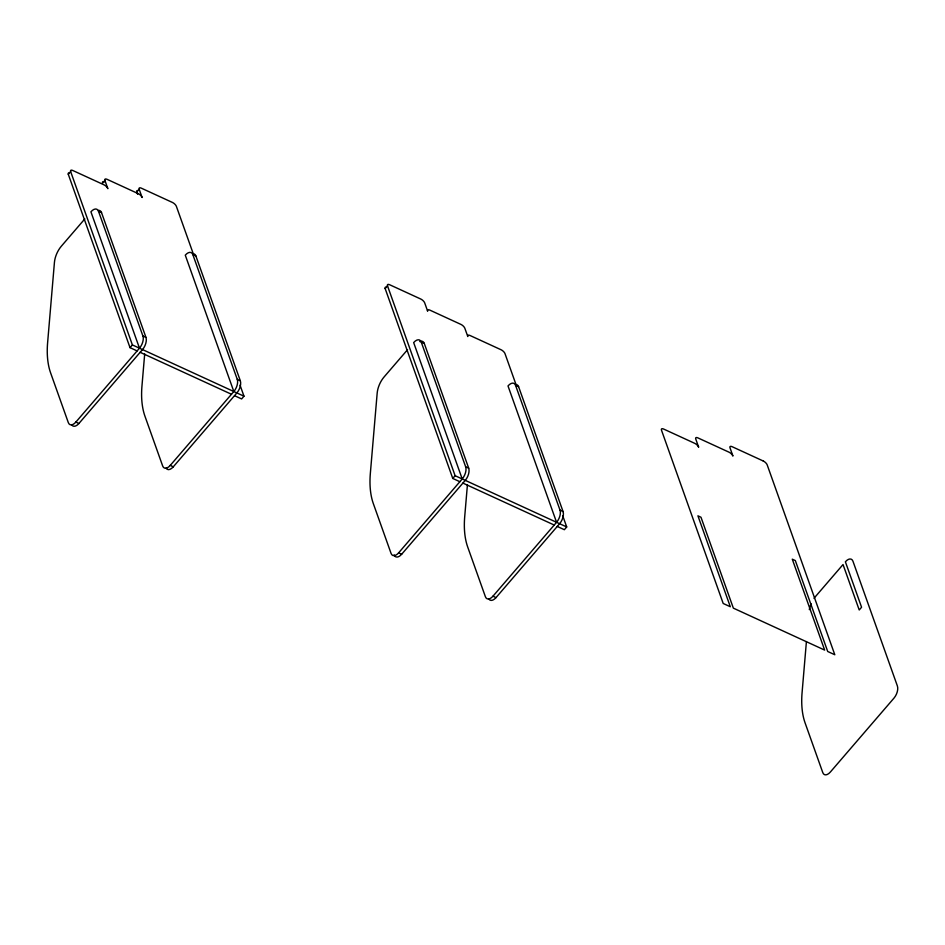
<?xml version="1.0" encoding="UTF-8"?>
<svg xmlns="http://www.w3.org/2000/svg" width="945" height="945" viewBox="0 0 945 945"><rect width="100%" height="100%" fill="white"/><g stroke="black" fill="none" stroke-linecap="round" stroke-linejoin="round"><path stroke-width="1.42" d="M144.691 353.902L141.963 386.009A82.983 43.943 -65.3 0 0 144.963 416.249L162.682 466.015A9.214 4.879 -65.3 0 0 170.242 465.412L173.278 466.818L236.876 392.931A9.214 4.879 -65.3 0 0 240.313 380.764L195.875 255.977A9.214 4.879 -65.3 0 0 193.489 253.768M467.432 484.679L464.704 516.785A82.983 43.943 -65.3 0 0 467.704 547.025L485.423 596.791A9.214 4.879 -65.3 0 0 492.983 596.189L496.019 597.594L559.617 523.707A9.214 4.879 -65.3 0 0 563.043 511.54L518.616 386.753A9.214 4.879 -65.3 0 0 515.545 384.532M806.416 641.56L802.081 692.638A82.983 43.943 -65.3 0 0 805.081 722.878L822.8 772.644A9.214 4.879 -65.3 0 0 830.348 772.041L893.946 698.166A9.214 4.879 -65.3 0 0 897.384 685.987L852.945 561.2A9.214 4.879 -65.3 0 0 845.385 561.803L861.58 607.257L859.218 609.986L843.034 564.543L815.854 596.118A16.998 9.001 -65.3 0 0 814.07 598.433M137.119 350.914L130.02 347.654L68.3 174.317L70.651 171.588A3.945 1.595 40.7 0 1 72.812 170.502L103.926 184.795A3.945 1.595 40.7 0 1 107.86 188.669L104.907 180.412A3.945 1.595 40.7 0 1 107.068 179.326L138.183 193.619A3.945 1.595 40.7 0 1 142.116 197.505L139.163 189.236A3.945 1.595 40.7 0 1 141.325 188.161L172.439 202.454A3.945 1.595 40.7 0 1 176.372 206.329L193.642 254.831M104.907 180.412L102.556 183.153A3.945 1.595 40.7 0 1 104.328 181.901M84.814 218.921L61.39 246.149A16.998 9.001 -65.3 0 0 54.432 262.403L47.616 342.657A82.983 43.943 -65.3 0 0 50.617 372.909L68.335 422.663A9.214 4.879 -65.3 0 0 75.883 422.061L78.931 423.466L142.518 349.579A9.214 4.879 -65.3 0 0 145.955 337.412L101.528 212.625A9.214 4.879 -65.3 0 0 98.457 210.404M137.639 194.292L136.812 191.977L139.163 189.236M130.02 347.654L132.383 344.925L70.651 171.588M75.883 422.061L139.482 348.185A9.214 4.879 -65.3 0 0 142.919 336.018L98.481 211.219A9.214 4.879 -65.3 0 0 90.921 211.822L139.482 348.185M170.242 465.412L233.828 391.537A9.214 4.879 -65.3 0 0 237.266 379.358L192.827 254.571A9.214 4.879 -65.3 0 0 185.279 255.174L233.828 391.537M240.03 385.111L243.975 396.191L241.625 398.932L234.514 395.671M459.861 481.702L452.761 478.43L385.158 288.568L387.509 285.839A3.945 1.595 40.7 0 1 389.671 284.752L420.785 299.045A3.945 1.595 40.7 0 1 424.707 302.92L427.648 311.188A3.945 1.595 40.7 0 1 429.81 310.102L460.924 324.407A3.945 1.595 40.7 0 1 464.845 328.281L467.799 336.538A3.945 1.595 40.7 0 1 469.948 335.463L501.063 349.756A3.945 1.595 40.7 0 1 504.996 353.631L516.348 385.525M407.555 349.697L384.119 376.925A16.998 9.001 -65.3 0 0 377.173 393.179L370.345 473.433A82.983 43.943 -65.3 0 0 373.358 503.685L391.076 553.439A9.214 4.879 -65.3 0 0 398.625 552.849L401.672 554.242L465.259 480.355A9.214 4.879 -65.3 0 0 468.696 468.188L424.258 343.401L421.222 342.007A9.214 4.879 -65.3 0 0 413.662 342.598L462.223 478.961L398.625 552.849M452.761 478.43L455.112 475.701L387.509 285.839M492.983 596.189L556.57 522.313A9.214 4.879 -65.3 0 0 560.007 510.135L515.568 385.347A9.214 4.879 -65.3 0 0 508.008 385.95L556.57 522.313M562.759 515.875L566.716 526.967L564.354 529.708L557.255 526.448M515.568 385.347L518.616 386.753M98.481 211.219L101.528 212.625M192.827 254.571L195.875 255.977M421.222 342.007L465.649 466.795L468.696 468.188M560.007 510.135L563.043 511.54M455.112 475.701L566.716 526.967M142.919 336.018L145.955 337.412M237.266 379.358L240.313 380.764M462.908 483.096L554.219 525.042M132.383 344.925L243.975 396.191M140.167 352.32L231.478 394.266M809.31 609.584A16.998 9.001 -65.3 0 1 811.129 603.82M496.019 597.594A9.214 4.879 -65.3 0 1 488.778 598.894M465.649 466.795A9.214 4.879 -65.3 0 1 462.223 478.961M385.158 288.568A3.945 1.595 40.7 0 1 385.914 287.126M401.672 554.242A9.214 4.879 -65.3 0 1 394.833 556.121M394.431 555.542A9.214 4.879 -65.3 0 1 394.112 554.845M419.734 341.582A9.214 4.879 -65.3 0 1 424.258 343.401M68.3 174.317A3.945 1.595 40.7 0 1 69.363 172.888M136.812 191.977A3.945 1.595 40.7 0 1 137.568 190.524M173.278 466.818A9.214 4.879 -65.3 0 1 166.048 468.118M78.931 423.466A9.214 4.879 -65.3 0 1 71.69 424.766M763.265 461.006L732.151 446.713A3.945 1.595 40.7 0 0 729.989 447.788L732.93 456.057A3.945 1.595 40.7 0 0 729.008 452.183L697.894 437.889A3.945 1.595 40.7 0 0 695.733 438.964L698.674 447.233A3.945 1.595 40.7 0 0 694.752 443.347L663.638 429.054A3.945 1.595 40.7 0 0 661.476 430.14L723.197 603.477L730.308 606.737L697.93 515.828L700.977 517.234L733.344 608.131L824.654 650.089L792.288 559.18L795.324 560.574L827.702 651.483L834.801 654.743L767.186 464.881A3.945 1.595 40.7 0 0 763.265 461.006"/></g></svg>
